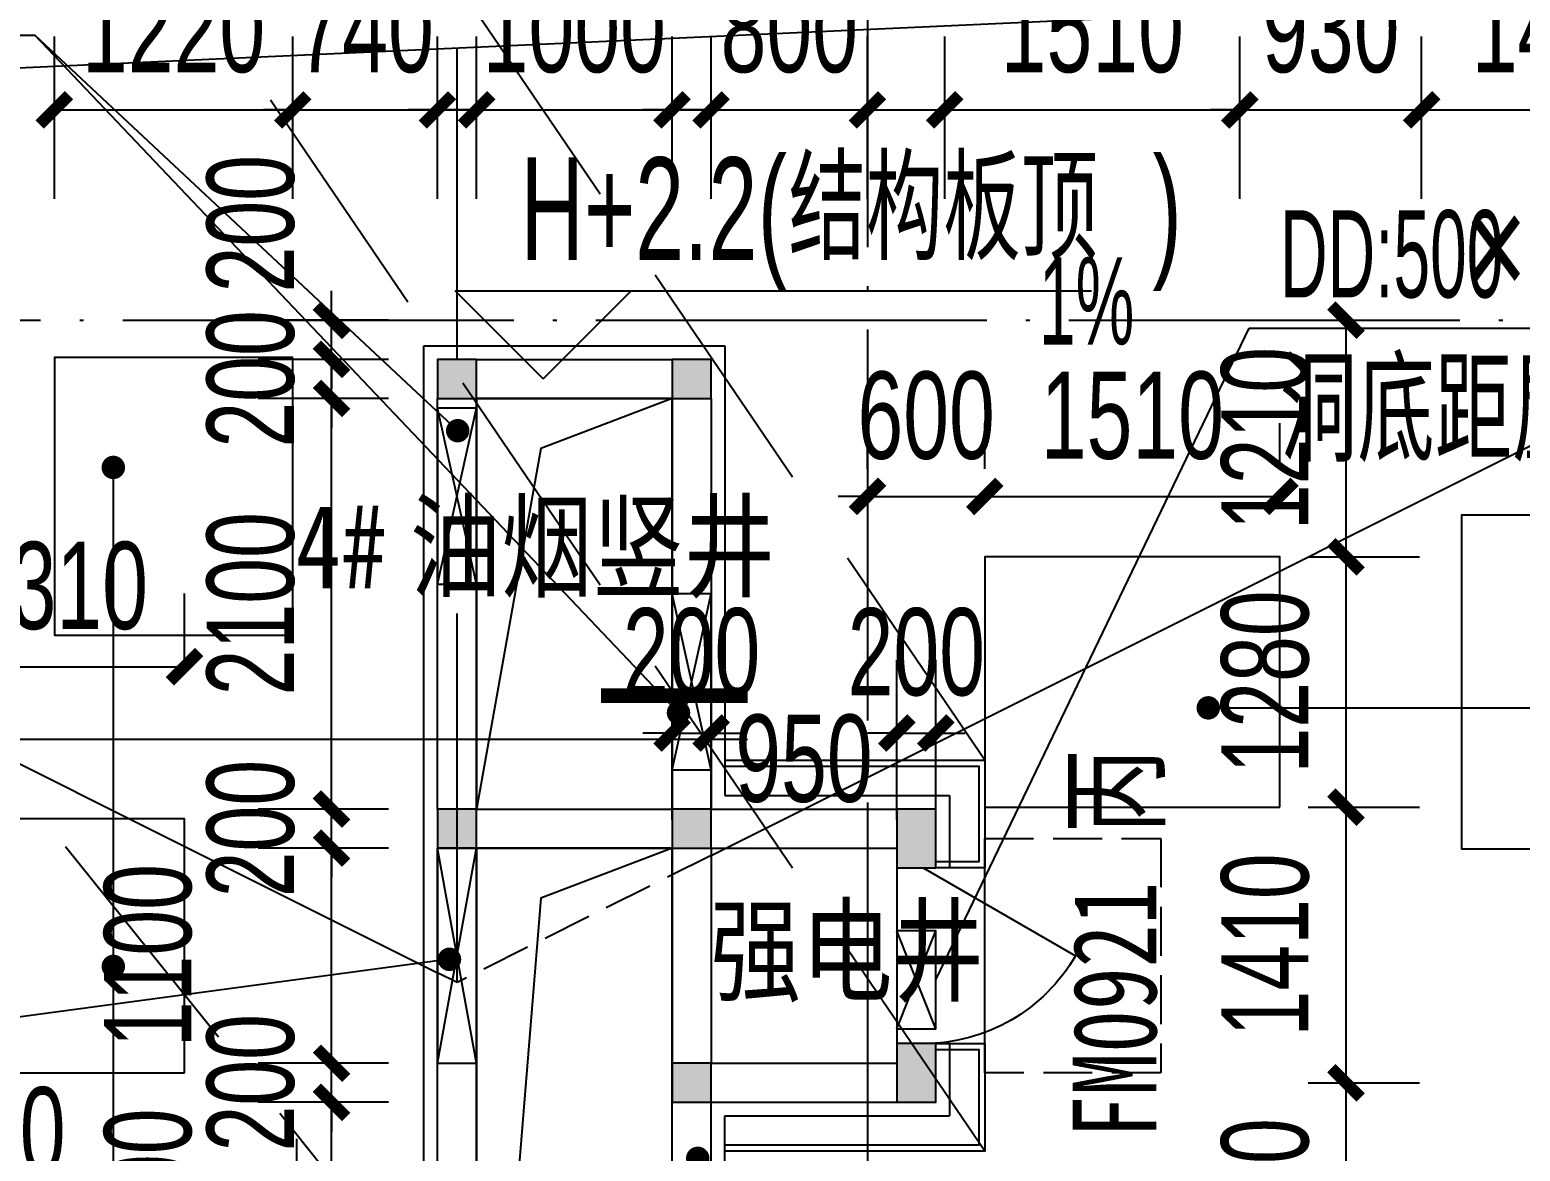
# Model space of a CAD drawing. Extents: x -409435 to 356702, y -107829 to 330904.
# Drawn here: x 82114 to 89739, y 279750 to 285486 of the extents above; entities that cross this region are included whole.
import ezdxf
from ezdxf.xclip import XClip

# ---------------------------------------------------------------- set-up
doc = ezdxf.new("R2010")
doc.units = 0
doc.header["$LTSCALE"] = 1000
doc.header["$MEASUREMENT"] = 0
doc.header["$XCLIPFRAME"] = 0
doc.linetypes.add('104-14# 核心筒$0$DOTE', pattern=[2.42, 2, -0.2, 0.02, -0.2])
doc.linetypes.add('X-104 14#平面$0$DASH', pattern=[0.35, 0.25, -0.1])
for name, color, linetype in [('01-标注_尺寸', 124, 'Continuous'), ('01-标注_符号', 200, 'Continuous'), ('02-TEXT_标注', 130, 'Continuous'), ('104-14# 核心筒$0$A_AXIS-轴线', 36, '104-14# 核心筒$0$DOTE'), ('PUB_HATCH', 8, 'Continuous'), ('X-104 14#平面$0$01-标注_标高', 200, 'Continuous'), ('X-104 14#平面$0$02-TEXT_标注', 130, 'Continuous'), ('X-104 14#平面$0$A-C_玻璃幕墙', 140, 'Continuous'), ('X-104 14#平面$0$A-O_分水线', 127, 'Continuous'), ('X-104 14#平面$0$A-O_屋面', 201, 'Continuous'), ('X-104 14#平面$0$A-O_散水', 134, 'Continuous'), ('X-104 14#平面$0$A-SUR_保温', 222, 'Continuous'), ('X-104 14#平面$0$A-TECH_暖通', 6, 'Continuous'), ('X-104 14#平面$0$A-TECH_电气', 240, 'Continuous'), ('X-104 14#平面$0$A_STR-砌块墙', 121, 'Continuous'), ('X-104 14#平面$0$A_STR-砼柱', 51, 'Continuous'), ('X-104 14#平面$0$DOOR_FIRE', 220, 'Continuous'), ('X-104 14#平面$0$DOOR_FIRE_TEXT', 7, 'Continuous'), ('X-104 14#平面$0$DUCT-新风管立管', 3, 'Continuous'), ('X-104 14#平面$0$SURFACE', 6, 'Continuous')]:
    doc.layers.add(name, color=color, linetype=linetype)
doc.styles.add('_TCH_DIM', font='ros.shx', dxfattribs={"width": 0.8, "height": 2, "bigfont": 'jd.shx'})
doc.styles.add('_TCH_DIM_T3', font='ros.shx', dxfattribs={"width": 0.705882, "bigfont": 'jd.shx'})
doc.styles.add('X-104 14#平面$0$_TCH_DIM', font='ros.shx', dxfattribs={"width": 0.8, "bigfont": 'jd.shx'})
doc.styles.add('X-104 14#平面$0$_TCH_WINDOW', font='STXIHEI_0.TTF', dxfattribs={"width": 0.75, "height": 3.5})
doc.styles.add('X-104 14#平面$0$Standard', font='STXIHEI_0.TTF', dxfattribs={"width": 0.8})
doc.dimstyles.new('_TCH_ARCH&&150', dxfattribs={"dimtxt": 446.25, "dimasz": 150, "dimexe": 375, "dimexo": 450, "dimgap": 189.375, "dimtad": 1, "dimdec": 0, "dimzin": 0, "dimdsep": 46, "dimtxsty": '_TCH_DIM_T3', "dimblk": 'ARCHTICK', "dimcen": 0.09, "dimclrt": 7, "dimazin": 2, "dimtfac": 1, "dimtdec": 0, "dimtix": 1, "dimtmove": 2, "dimatfit": 3, "dimfxl": 0, "dimtolj": 1, "dimtzin": 0, "dimarcsym": 0})

# ---------------------------------------------------------------- blocks, each defined once
blk = doc.blocks.new('104-14# 核心筒')
at = {"layer": '104-14# 核心筒$0$A_AXIS-轴线'}
for p, q in [((86400, 317833.6), (86400, 259754.9)), ((-9370.1, 284000), (120259.9, 284000))]:
    blk.add_line(p, q, dxfattribs=at)
blk = doc.blocks.new('X-104 14#平面$0$0000')
for points in [[(42900, 14771.2), (42900, 16363.1)], [(35400, 15333.9), (42800, 11633.9)], [(44200, 12233.9), (50400, 15333.9)], [(42900, 11583.9), (42900, 13471.2)]]:
    blk.add_lwpolyline(points)
at = {"linetype": 'X-104 14#平面$0$DASH'}
blk.add_lwpolyline([(44200, 12233.9), (42900, 11583.9), (42800, 11633.9)], dxfattribs=at)
blk = doc.blocks.new('*U418')
blk.add_lwpolyline([(200, 0), (200, 500), (0, 500), (0, 0), (200, 0), (0, 500), (0, 0), (200, 500)])
blk = doc.blocks.new('X-104 14#平面$0$dd')
at = {"layer": 'X-104 14#平面$0$A-TECH_电气'}
blk.add_blockref('*U418', (86612.7, -18723.4), dxfattribs=at)
blk = doc.blocks.new('*U422')
blk.add_lwpolyline([(200, 0), (200, 900), (0, 900), (0, 0), (200, 0), (0, 900), (0, 0), (200, 900)])
blk = doc.blocks.new('*U431')
blk.add_lwpolyline([(200, 0), (200, 1100), (0, 1100), (0, 0), (200, 0), (0, 1100), (0, 0), (200, 1100)])
blk = doc.blocks.new('X-104 14#平面$0$$DorLib2D$00000228')
at = {"color": 0}
blk.add_line((0.5, 0), (0, 0.866), dxfattribs=at)
blk.add_arc((0.5, 0), 1, 120, 180, dxfattribs=at)
blk = doc.blocks.new('_FZH')
blk.add_lwpolyline([(-0.5, -0.5), (0.5, -0.5), (0.5, 0.5), (-0.5, 0.5)], close=True)
at = {"layer": 'PUB_HATCH'}
blk.add_solid([(-0.5, -0.5), (0.5, -0.5), (-0.5, 0.5), (0.5, 0.5)], dxfattribs=at)
blk = doc.blocks.new('X-104 14#平面')
at = {"layer": 'X-104 14#平面$0$01-标注_标高'}
for p, q in [((84740.7, 283700.6), (84290.7, 284150.6)), ((84290.7, 284150.6), (87546.7, 284150.6)), ((84740.7, 283700.6), (85190.7, 284150.6))]:
    blk.add_line(p, q, dxfattribs=at)
at = {"layer": 'X-104 14#平面$0$02-TEXT_标注', "linetype": 'X-104 14#平面$0$DASH', "ltscale": 5}
for points in [[(63675.9, 304510.3), (87000, 275450)], [(87000, 281750), (72474, 303121.5)], [(87000, 279750), (72474, 301121.5)]]:
    blk.add_lwpolyline(points, dxfattribs=at)
at = {"layer": 'X-104 14#平面$0$A-C_玻璃幕墙'}
for points in [[(85670, 281750), (87000, 281750), (87000, 281200), (86750, 281200)], [(85670, 281720), (86970, 281720), (86970, 281230), (86750, 281230)], [(86750, 280300), (87000, 280300), (87000, 279750), (85670, 279750)], [(86750, 280270), (86970, 280270), (86970, 279780), (85670, 279780)]]:
    blk.add_lwpolyline(points, dxfattribs=at)
at = {"layer": 'X-104 14#平面$0$A-O_屋面'}
blk.add_lwpolyline([(83126.9, 265204.7), (108809.6, 263387.1), (118471.8, 277685.9), (117014.8, 278010.2), (120196.4, 305727.4), (99774.7, 311409.3), (92650.5, 285772.1), (61541.2, 284355.8), (61978.8, 285400.7), (22444.8, 284404), (17976.2, 268819.9), (54110.7, 269450.7), (53549.7, 266811.2), (84240.1, 268097.3)], close=True, dxfattribs=at)
at = {"layer": 'X-104 14#平面$0$A-O_屋面', "linetype": 'X-104 14#平面$0$DASH'}
blk.add_lwpolyline([(87000, 280150), (87000, 281350), (87900, 281350), (87900, 280150)], close=True, dxfattribs=at)
at = {"layer": 'X-104 14#平面$0$A-O_散水'}
for points in [[(83460, 283810), (82240, 283810), (82240, 282390), (83460, 282390)], [(90890, 283005), (90890, 281295), (89440, 281295), (89440, 283005)], [(88510, 281510), (88510, 282790), (87000, 282790), (87000, 281510)], [(82905.3, 280150), (82905.3, 281450), (81595.3, 281450), (81595.3, 280150)]]:
    blk.add_lwpolyline(points, close=True, dxfattribs=at)
at = {"layer": 'X-104 14#平面$0$A-SUR_保温'}
for p, q in [((84130, 283870), (85670, 283870)), ((84130, 281400), (84130, 283870)), ((85670, 283870), (85670, 281570)), ((85670, 281570), (86820, 281570)), ((86820, 281570), (86820, 281200)), ((84130, 276900), (84130, 281400)), ((86820, 281200), (86750, 281200)), ((86820, 280300), (86750, 280300)), ((86820, 280300), (86820, 279930))]:
    blk.add_line(p, q, dxfattribs=at)
at = {"layer": 'X-104 14#平面$0$A_STR-砌块墙'}
for p, q in [((84400, 283800), (85400, 283800)), ((84200, 281500), (84200, 283600)), ((84400, 283600), (85400, 283600)), ((84400, 281500), (84400, 283600)), ((85400, 283600), (85400, 281500)), ((85600, 283600), (85600, 281500)), ((84400, 281500), (85400, 281500)), ((85600, 281500), (86550, 281500)), ((84200, 277000), (84200, 281300)), ((84400, 277000), (84400, 281300)), ((84400, 281300), (85400, 281300)), ((85400, 281300), (85400, 280200)), ((85600, 281300), (85600, 280200)), ((85600, 281300), (86550, 281300)), ((85600, 280200), (86550, 280200)), ((85400, 278600), (85400, 280000)), ((85600, 280000), (86550, 280000)), ((85600, 278600), (85600, 280000))]:
    blk.add_line(p, q, dxfattribs=at)
at = {"layer": 'X-104 14#平面$0$DOOR_FIRE'}
for p, q in [((86550, 281200), (86550, 280300)), ((87000, 280300), (87000, 281200))]:
    blk.add_line(p, q, dxfattribs=at)
at = {"layer": 'X-104 14#平面$0$DUCT-新风管立管'}
for points, elevation in [([(85400, 283600), (84400, 283600), (84400, 281500), (85400, 281500), (85400, 283600), (84729.5, 283343.6), (84400, 281500)], 3000), ([(85400, 281300), (84400, 281300), (84400, 277000), (85400, 277000), (85400, 281300), (84729.5, 281043.6), (84400, 277000)], 6000)]:
    blk.add_lwpolyline(points, dxfattribs=dict(at, elevation=elevation))
at = {"layer": 'X-104 14#平面$0$SURFACE'}
for p, q in [((85670, 279930), (86820, 279930)), ((85670, 278550), (85670, 279930))]:
    blk.add_line(p, q, dxfattribs=at)
ref = blk.add_blockref('104-14# 核心筒', (0, 0))
XClip(ref).set_block_clipping_path([(-38664.3623821461, -25500), (139216.5485069363, 330900)])
blk.add_blockref('X-104 14#平面$0$dd', (-62.7, 299100))
at = {"layer": 'X-104 14#平面$0$A-O_分水线'}
blk.add_blockref('X-104 14#平面$0$0000', (41400, 269028.8), dxfattribs=at)
at = {"layer": 'X-104 14#平面$0$A-TECH_暖通'}
for name, p in [('*U422', (84200, 282650)), ('*U422', (85400, 281700)), ('*U431', (84200, 280200))]:
    blk.add_blockref(name, p, dxfattribs=at)
at = {"layer": 'X-104 14#平面$0$A_STR-砼柱', "xscale": 200}
for p, yscale, zscale in [((84300, 283700, 3000), 200, 200), ((85500, 283700, 3000), 200, 200), ((84300, 281400, 3000), 200, 200), ((85500, 281400, 3000), 200, 200), ((86650, 281350, 3000), 300, 300), ((86650, 280150, 3000), 300, 300), ((85500, 280100, 3000), 200, 200)]:
    blk.add_blockref('_FZH', p, dxfattribs=dict(at, yscale=yscale, zscale=zscale))
at = {"layer": 'X-104 14#平面$0$DOOR_FIRE', "xscale": -900, "yscale": 900, "zscale": 270, "rotation": 270}
blk.add_blockref('X-104 14#平面$0$$DorLib2D$00000228', (86685, 280750), dxfattribs=at)
at = {"layer": 'X-104 14#平面$0$02-TEXT_标注'}
for s, height, style, width, p in [('结构板顶', 520.93, 'X-104 14#平面$0$_TCH_DIM', 0.8, (85996.1, 284308.1)), ('H+2.2', 525, 'X-104 14#平面$0$_TCH_DIM', 0.64, (84625.1, 284308.1)), ('(', 525, 'X-104 14#平面$0$_TCH_DIM', 0.64, (85839.3, 284308.1)), (')', 525, 'X-104 14#平面$0$_TCH_DIM', 0.64, (87858.4, 284308.1)), ('油烟竖井', 428.14, 'X-104 14#平面$0$Standard', 0.8, (84058.5, 282629.1, 3000)), ('4#', 428.14, 'X-104 14#平面$0$Standard', 0.8, (83474.3, 282629.1, 3000)), ('强电井', 428.14, 'X-104 14#平面$0$Standard', 0.8, (85594.2, 280562))]:
    blk.add_text(s, height=height, dxfattribs=dict(at, style=style, width=width)).set_placement(p)
at = {"layer": 'X-104 14#平面$0$DOOR_FIRE_TEXT', "style": 'X-104 14#平面$0$_TCH_WINDOW', "width": 0.75}
for s, height, p in [('丙', 428.1, (87877.5, 281372.7)), ('FM0921', 428.14, (87877.5, 279816.6))]:
    blk.add_text(s, height=height, rotation=90, dxfattribs=at).set_placement(p)
blk = doc.blocks.new('ddcc')
at = {"layer": '01-标注_符号'}
for p, q in [((86750, 280626.6), (88353.2, 283959.2)), ((88353.2, 283959.2), (92320.9, 283959.2))]:
    blk.add_line(p, q, dxfattribs=at)
at = {"layer": '02-TEXT_标注', "style": '_TCH_DIM'}
for s, height, width, p in [('DD:500', 446.25, 0.564706, (88510.7, 284116.7)), ('×', 520.9, 0.8, (89451.5, 284116.7)), ('洞底距屋面', 520.93, 0.8, (88510.7, 283276.7))]:
    blk.add_text(s, height=height, dxfattribs=dict(at, width=width)).set_placement(p)
blk = doc.blocks.new('_ArchTick')
at = {"color": 0, "linetype": 'ByBlock', "const_width": 0.4}
blk.add_lwpolyline([(-0.5, -0.5), (0.5, 0.5)], dxfattribs=at)
blk = doc.blocks.new('*D954')
at = {"layer": '01-标注_尺寸', "color": 0, "lineweight": -2, "transparency": 16777216}
for p, q in [((83950, 280000), (83283, 280000)), ((83658, 279000), (83658, 280000)), ((83950, 279000), (83283, 279000))]:
    blk.add_line(p, q, dxfattribs=at)
at = {"layer": 'Defpoints', "color": 0, "transparency": 16777216}
for p in [(83658, 280000), (84400, 280000), (84400, 279000)]:
    blk.add_point(p, dxfattribs=at)
at = {"layer": '01-标注_尺寸', "color": 0, "lineweight": -2, "transparency": 16777216, "xscale": 150, "yscale": 150, "zscale": 150}
for p, rotation in [((83658, 280000), 90), ((83658, 279000), 270)]:
    blk.add_blockref('_ArchTick', p, dxfattribs=dict(at, rotation=rotation))
at = {"layer": '01-标注_尺寸', "color": 7, "transparency": 16777216, "insert": (82720.5, 279500), "char_height": 446.25, "attachment_point": 5, "rotation": 90, "style": '_TCH_DIM_T3'}
blk.add_mtext('\\A1;1000', dxfattribs=at)
blk = doc.blocks.new('*D955')
at = {"layer": '01-标注_尺寸', "color": 0, "lineweight": -2, "transparency": 16777216}
for p, q in [((83658, 280200), (83658, 280350)), ((83950, 280200), (83283, 280200)), ((83658, 280000), (83658, 280200)), ((83950, 280000), (83283, 280000)), ((83658, 280000), (83658, 279850))]:
    blk.add_line(p, q, dxfattribs=at)
at = {"layer": 'Defpoints', "color": 0, "transparency": 16777216}
for p in [(83658, 280200), (84400, 280200), (84400, 280000)]:
    blk.add_point(p, dxfattribs=at)
at = {"layer": '01-标注_尺寸', "color": 0, "lineweight": -2, "transparency": 16777216, "xscale": 150, "yscale": 150, "zscale": 150}
for p, rotation in [((83658, 280200), 270), ((83658, 280000), 90)]:
    blk.add_blockref('_ArchTick', p, dxfattribs=dict(at, rotation=rotation))
at = {"layer": '01-标注_尺寸', "color": 7, "transparency": 16777216, "insert": (83245.5, 280100), "char_height": 446.25, "attachment_point": 5, "rotation": 90, "style": '_TCH_DIM_T3'}
blk.add_mtext('\\A1;200', dxfattribs=at)
blk = doc.blocks.new('*D956')
at = {"layer": '01-标注_尺寸', "color": 0, "lineweight": -2, "transparency": 16777216}
for p, q in [((83950, 281300), (83283, 281300)), ((83658, 280200), (83658, 281300)), ((83950, 280200), (83283, 280200))]:
    blk.add_line(p, q, dxfattribs=at)
at = {"layer": 'Defpoints', "color": 0, "transparency": 16777216}
for p in [(83658, 281300), (84400, 281300), (84400, 280200)]:
    blk.add_point(p, dxfattribs=at)
at = {"layer": '01-标注_尺寸', "color": 0, "lineweight": -2, "transparency": 16777216, "xscale": 150, "yscale": 150, "zscale": 150}
for p, rotation in [((83658, 281300), 90), ((83658, 280200), 270)]:
    blk.add_blockref('_ArchTick', p, dxfattribs=dict(at, rotation=rotation))
at = {"layer": '01-标注_尺寸', "color": 7, "transparency": 16777216, "insert": (82720.5, 280750), "char_height": 446.25, "attachment_point": 5, "rotation": 90, "style": '_TCH_DIM_T3'}
blk.add_mtext('\\A1;1100', dxfattribs=at)
blk = doc.blocks.new('*D957')
at = {"layer": '01-标注_尺寸', "color": 0, "lineweight": -2, "transparency": 16777216}
for p, q in [((83658, 281500), (83658, 281650)), ((83950, 281500), (83283, 281500)), ((83658, 281300), (83658, 281500)), ((83950, 281300), (83283, 281300)), ((83658, 281300), (83658, 281150))]:
    blk.add_line(p, q, dxfattribs=at)
at = {"layer": 'Defpoints', "color": 0, "transparency": 16777216}
for p in [(83658, 281500), (84400, 281500), (84400, 281300)]:
    blk.add_point(p, dxfattribs=at)
at = {"layer": '01-标注_尺寸', "color": 0, "lineweight": -2, "transparency": 16777216, "xscale": 150, "yscale": 150, "zscale": 150}
for p, rotation in [((83658, 281500), 270), ((83658, 281300), 90)]:
    blk.add_blockref('_ArchTick', p, dxfattribs=dict(at, rotation=rotation))
at = {"layer": '01-标注_尺寸', "color": 7, "transparency": 16777216, "insert": (83245.5, 281400), "char_height": 446.25, "attachment_point": 5, "rotation": 90, "style": '_TCH_DIM_T3'}
blk.add_mtext('\\A1;200', dxfattribs=at)
blk = doc.blocks.new('*D958')
at = {"layer": '01-标注_尺寸', "color": 0, "lineweight": -2, "transparency": 16777216}
for p, q in [((83950, 283600), (83283, 283600)), ((83658, 281500), (83658, 283600)), ((83950, 281500), (83283, 281500))]:
    blk.add_line(p, q, dxfattribs=at)
at = {"layer": 'Defpoints', "color": 0, "transparency": 16777216}
for p in [(83658, 283600), (84400, 283600), (84400, 281500)]:
    blk.add_point(p, dxfattribs=at)
at = {"layer": '01-标注_尺寸', "color": 0, "lineweight": -2, "transparency": 16777216, "xscale": 150, "yscale": 150, "zscale": 150}
for p, rotation in [((83658, 283600), 90), ((83658, 281500), 270)]:
    blk.add_blockref('_ArchTick', p, dxfattribs=dict(at, rotation=rotation))
at = {"layer": '01-标注_尺寸', "color": 7, "transparency": 16777216, "insert": (83245.5, 282550), "char_height": 446.25, "attachment_point": 5, "rotation": 90, "style": '_TCH_DIM_T3'}
blk.add_mtext('\\A1;2100', dxfattribs=at)
blk = doc.blocks.new('*D959')
at = {"layer": '01-标注_尺寸', "color": 0, "lineweight": -2, "transparency": 16777216}
for p, q in [((83658, 283800), (83658, 283950)), ((83950, 283800), (83283, 283800)), ((83658, 283600), (83658, 283800)), ((83950, 283600), (83283, 283600)), ((83658, 283600), (83658, 283450))]:
    blk.add_line(p, q, dxfattribs=at)
at = {"layer": 'Defpoints', "color": 0, "transparency": 16777216}
for p in [(83658, 283800), (84400, 283800), (84400, 283600)]:
    blk.add_point(p, dxfattribs=at)
at = {"layer": '01-标注_尺寸', "color": 0, "lineweight": -2, "transparency": 16777216, "xscale": 150, "yscale": 150, "zscale": 150}
for p, rotation in [((83658, 283800), 270), ((83658, 283600), 90)]:
    blk.add_blockref('_ArchTick', p, dxfattribs=dict(at, rotation=rotation))
at = {"layer": '01-标注_尺寸', "color": 7, "transparency": 16777216, "insert": (83245.5, 283700), "char_height": 446.25, "attachment_point": 5, "rotation": 90, "style": '_TCH_DIM_T3'}
blk.add_mtext('\\A1;200', dxfattribs=at)
blk = doc.blocks.new('*D960')
at = {"layer": '01-标注_尺寸', "color": 0, "lineweight": -2, "transparency": 16777216}
for p, q in [((83658, 284000), (83658, 284150)), ((83950, 284000), (83283, 284000)), ((83658, 283800), (83658, 284000)), ((83950, 283800), (83283, 283800)), ((83658, 283800), (83658, 283650))]:
    blk.add_line(p, q, dxfattribs=at)
at = {"layer": 'Defpoints', "color": 0, "transparency": 16777216}
for p in [(83658, 284000), (84400, 284000), (84400, 283800)]:
    blk.add_point(p, dxfattribs=at)
at = {"layer": '01-标注_尺寸', "color": 0, "lineweight": -2, "transparency": 16777216, "xscale": 150, "yscale": 150, "zscale": 150}
for p, rotation in [((83658, 284000), 270), ((83658, 283800), 90)]:
    blk.add_blockref('_ArchTick', p, dxfattribs=dict(at, rotation=rotation))
at = {"layer": '01-标注_尺寸', "color": 7, "transparency": 16777216, "insert": (83245.5, 284493.9), "char_height": 446.25, "attachment_point": 5, "rotation": 90, "style": '_TCH_DIM_T3'}
blk.add_mtext('\\A1;200', dxfattribs=at)
blk = doc.blocks.new('*D961')
at = {"layer": '01-标注_尺寸', "color": 0, "lineweight": -2, "transparency": 16777216}
for p, q in [((89235, 284620.8), (89235, 285451.1)), ((90685, 284620.8), (90685, 285451.1)), ((89235, 285076.1), (90685, 285076.1))]:
    blk.add_line(p, q, dxfattribs=at)
at = {"layer": 'Defpoints', "color": 0, "transparency": 16777216}
for p in [(90685, 285076.1), (89235, 284170.8), (90685, 284170.8)]:
    blk.add_point(p, dxfattribs=at)
at = {"layer": '01-标注_尺寸', "color": 0, "lineweight": -2, "transparency": 16777216, "xscale": 150, "yscale": 150, "zscale": 150, "rotation": 180}
blk.add_blockref('_ArchTick', (89235, 285076.1), dxfattribs=at)
at = {"layer": '01-标注_尺寸', "color": 0, "lineweight": -2, "transparency": 16777216, "xscale": 150, "yscale": 150, "zscale": 150}
blk.add_blockref('_ArchTick', (90685, 285076.1), dxfattribs=at)
at = {"layer": '01-标注_尺寸', "color": 7, "transparency": 16777216, "insert": (89960, 285488.6), "char_height": 446.25, "attachment_point": 5, "style": '_TCH_DIM_T3'}
blk.add_mtext('\\A1;1450', dxfattribs=at)
blk = doc.blocks.new('*D962')
at = {"layer": '01-标注_尺寸', "color": 0, "lineweight": -2, "transparency": 16777216}
for p, q in [((88305, 284620.8), (88305, 285451.1)), ((89235, 284620.8), (89235, 285451.1)), ((88305, 285076.1), (88155, 285076.1)), ((88305, 285076.1), (89235, 285076.1)), ((89235, 285076.1), (89385, 285076.1))]:
    blk.add_line(p, q, dxfattribs=at)
at = {"layer": 'Defpoints', "color": 0, "transparency": 16777216}
for p in [(89235, 285076.1), (88305, 284170.8), (89235, 284170.8)]:
    blk.add_point(p, dxfattribs=at)
at = {"layer": '01-标注_尺寸', "color": 0, "lineweight": -2, "transparency": 16777216, "xscale": 150, "yscale": 150, "zscale": 150}
blk.add_blockref('_ArchTick', (88305, 285076.1), dxfattribs=at)
at = {"layer": '01-标注_尺寸', "color": 0, "lineweight": -2, "transparency": 16777216, "xscale": 150, "yscale": 150, "zscale": 150, "rotation": 180}
blk.add_blockref('_ArchTick', (89235, 285076.1), dxfattribs=at)
at = {"layer": '01-标注_尺寸', "color": 7, "transparency": 16777216, "insert": (88770, 285488.6), "char_height": 446.25, "attachment_point": 5, "style": '_TCH_DIM_T3'}
blk.add_mtext('\\A1;930', dxfattribs=at)
blk = doc.blocks.new('*D963')
at = {"layer": '01-标注_尺寸', "color": 0, "lineweight": -2, "transparency": 16777216}
for p, q in [((86795, 284620.8), (86795, 285451.1)), ((88305, 284620.8), (88305, 285451.1)), ((86795, 285076.1), (88305, 285076.1))]:
    blk.add_line(p, q, dxfattribs=at)
at = {"layer": 'Defpoints', "color": 0, "transparency": 16777216}
for p in [(88305, 285076.1), (86795, 284170.8), (88305, 284170.8)]:
    blk.add_point(p, dxfattribs=at)
at = {"layer": '01-标注_尺寸', "color": 0, "lineweight": -2, "transparency": 16777216, "xscale": 150, "yscale": 150, "zscale": 150, "rotation": 180}
blk.add_blockref('_ArchTick', (86795, 285076.1), dxfattribs=at)
at = {"layer": '01-标注_尺寸', "color": 0, "lineweight": -2, "transparency": 16777216, "xscale": 150, "yscale": 150, "zscale": 150}
blk.add_blockref('_ArchTick', (88305, 285076.1), dxfattribs=at)
at = {"layer": '01-标注_尺寸', "color": 7, "transparency": 16777216, "insert": (87550, 285488.6), "char_height": 446.25, "attachment_point": 5, "style": '_TCH_DIM_T3'}
blk.add_mtext('\\A1;1510', dxfattribs=at)
blk = doc.blocks.new('*D964')
at = {"layer": '01-标注_尺寸', "color": 0, "lineweight": -2, "transparency": 16777216}
for p, q in [((86400, 284620.8), (86400, 285451.1)), ((86795, 284620.8), (86795, 285451.1)), ((86400, 285076.1), (86795, 285076.1))]:
    blk.add_line(p, q, dxfattribs=at)
at = {"layer": 'Defpoints', "color": 0, "transparency": 16777216}
for p in [(86795, 285076.1), (86400, 284170.8), (86795, 284170.8)]:
    blk.add_point(p, dxfattribs=at)
at = {"layer": '01-标注_尺寸', "color": 0, "lineweight": -2, "transparency": 16777216, "xscale": 150, "yscale": 150, "zscale": 150, "rotation": 180}
blk.add_blockref('_ArchTick', (86400, 285076.1), dxfattribs=at)
at = {"layer": '01-标注_尺寸', "color": 0, "lineweight": -2, "transparency": 16777216, "xscale": 150, "yscale": 150, "zscale": 150}
blk.add_blockref('_ArchTick', (86795, 285076.1), dxfattribs=at)
at = {"layer": '01-标注_尺寸', "color": 7, "transparency": 16777216, "insert": (86597.5, 286013.6), "char_height": 446.25, "attachment_point": 5, "style": '_TCH_DIM_T3'}
blk.add_mtext('\\A1;395', dxfattribs=at)
blk = doc.blocks.new('*D965')
at = {"layer": '01-标注_尺寸', "color": 0, "lineweight": -2, "transparency": 16777216}
for p, q in [((85600, 284620.8), (85600, 285451.1)), ((86400, 284620.8), (86400, 285451.1)), ((85600, 285076.1), (85450, 285076.1)), ((85600, 285076.1), (86400, 285076.1)), ((86400, 285076.1), (86550, 285076.1))]:
    blk.add_line(p, q, dxfattribs=at)
at = {"layer": 'Defpoints', "color": 0, "transparency": 16777216}
for p in [(86400, 285076.1), (85600, 284170.8), (86400, 284170.8)]:
    blk.add_point(p, dxfattribs=at)
at = {"layer": '01-标注_尺寸', "color": 0, "lineweight": -2, "transparency": 16777216, "xscale": 150, "yscale": 150, "zscale": 150}
blk.add_blockref('_ArchTick', (85600, 285076.1), dxfattribs=at)
at = {"layer": '01-标注_尺寸', "color": 0, "lineweight": -2, "transparency": 16777216, "xscale": 150, "yscale": 150, "zscale": 150, "rotation": 180}
blk.add_blockref('_ArchTick', (86400, 285076.1), dxfattribs=at)
at = {"layer": '01-标注_尺寸', "color": 7, "transparency": 16777216, "insert": (86000, 285488.6), "char_height": 446.25, "attachment_point": 5, "style": '_TCH_DIM_T3'}
blk.add_mtext('\\A1;800', dxfattribs=at)
blk = doc.blocks.new('*D966')
at = {"layer": '01-标注_尺寸', "color": 0, "lineweight": -2, "transparency": 16777216}
for p, q in [((85400, 284620.8), (85400, 285451.1)), ((85600, 284620.8), (85600, 285451.1)), ((85400, 285076.1), (85250, 285076.1)), ((85400, 285076.1), (85600, 285076.1)), ((85600, 285076.1), (85750, 285076.1))]:
    blk.add_line(p, q, dxfattribs=at)
at = {"layer": 'Defpoints', "color": 0, "transparency": 16777216}
for p in [(85600, 285076.1), (85400, 284170.8), (85600, 284170.8)]:
    blk.add_point(p, dxfattribs=at)
at = {"layer": '01-标注_尺寸', "color": 0, "lineweight": -2, "transparency": 16777216, "xscale": 150, "yscale": 150, "zscale": 150}
blk.add_blockref('_ArchTick', (85400, 285076.1), dxfattribs=at)
at = {"layer": '01-标注_尺寸', "color": 0, "lineweight": -2, "transparency": 16777216, "xscale": 150, "yscale": 150, "zscale": 150, "rotation": 180}
blk.add_blockref('_ArchTick', (85600, 285076.1), dxfattribs=at)
at = {"layer": '01-标注_尺寸', "color": 7, "transparency": 16777216, "insert": (85500, 286013.6), "char_height": 446.25, "attachment_point": 5, "style": '_TCH_DIM_T3'}
blk.add_mtext('\\A1;200', dxfattribs=at)
blk = doc.blocks.new('*D967')
at = {"layer": '01-标注_尺寸', "color": 0, "lineweight": -2, "transparency": 16777216}
for p, q in [((84400, 284620.8), (84400, 285451.1)), ((85400, 284620.8), (85400, 285451.1)), ((84400, 285076.1), (84250, 285076.1)), ((84400, 285076.1), (85400, 285076.1)), ((85400, 285076.1), (85550, 285076.1))]:
    blk.add_line(p, q, dxfattribs=at)
at = {"layer": 'Defpoints', "color": 0, "transparency": 16777216}
for p in [(85400, 285076.1), (84400, 284170.8), (85400, 284170.8)]:
    blk.add_point(p, dxfattribs=at)
at = {"layer": '01-标注_尺寸', "color": 0, "lineweight": -2, "transparency": 16777216, "xscale": 150, "yscale": 150, "zscale": 150}
blk.add_blockref('_ArchTick', (84400, 285076.1), dxfattribs=at)
at = {"layer": '01-标注_尺寸', "color": 0, "lineweight": -2, "transparency": 16777216, "xscale": 150, "yscale": 150, "zscale": 150, "rotation": 180}
blk.add_blockref('_ArchTick', (85400, 285076.1), dxfattribs=at)
at = {"layer": '01-标注_尺寸', "color": 7, "transparency": 16777216, "insert": (84900, 285488.6), "char_height": 446.25, "attachment_point": 5, "style": '_TCH_DIM_T3'}
blk.add_mtext('\\A1;1000', dxfattribs=at)
blk = doc.blocks.new('*D968')
at = {"layer": '01-标注_尺寸', "color": 0, "lineweight": -2, "transparency": 16777216}
for p, q in [((84200, 284620.8), (84200, 285451.1)), ((84400, 284620.8), (84400, 285451.1)), ((84200, 285076.1), (84050, 285076.1)), ((84200, 285076.1), (84400, 285076.1)), ((84400, 285076.1), (84550, 285076.1))]:
    blk.add_line(p, q, dxfattribs=at)
at = {"layer": 'Defpoints', "color": 0, "transparency": 16777216}
for p in [(84400, 285076.1), (84200, 284170.8), (84400, 284170.8)]:
    blk.add_point(p, dxfattribs=at)
at = {"layer": '01-标注_尺寸', "color": 0, "lineweight": -2, "transparency": 16777216, "xscale": 150, "yscale": 150, "zscale": 150}
blk.add_blockref('_ArchTick', (84200, 285076.1), dxfattribs=at)
at = {"layer": '01-标注_尺寸', "color": 0, "lineweight": -2, "transparency": 16777216, "xscale": 150, "yscale": 150, "zscale": 150, "rotation": 180}
blk.add_blockref('_ArchTick', (84400, 285076.1), dxfattribs=at)
at = {"layer": '01-标注_尺寸', "color": 7, "transparency": 16777216, "insert": (84300, 286013.6), "char_height": 446.25, "attachment_point": 5, "style": '_TCH_DIM_T3'}
blk.add_mtext('\\A1;200', dxfattribs=at)
blk = doc.blocks.new('*D969')
at = {"layer": '01-标注_尺寸', "color": 0, "lineweight": -2, "transparency": 16777216}
for p, q in [((83460, 284620.8), (83460, 285451.1)), ((84200, 284620.8), (84200, 285451.1)), ((83460, 285076.1), (83310, 285076.1)), ((83460, 285076.1), (84200, 285076.1)), ((84200, 285076.1), (84350, 285076.1))]:
    blk.add_line(p, q, dxfattribs=at)
at = {"layer": 'Defpoints', "color": 0, "transparency": 16777216}
for p in [(84200, 285076.1), (83460, 284170.8), (84200, 284170.8)]:
    blk.add_point(p, dxfattribs=at)
at = {"layer": '01-标注_尺寸', "color": 0, "lineweight": -2, "transparency": 16777216, "xscale": 150, "yscale": 150, "zscale": 150}
blk.add_blockref('_ArchTick', (83460, 285076.1), dxfattribs=at)
at = {"layer": '01-标注_尺寸', "color": 0, "lineweight": -2, "transparency": 16777216, "xscale": 150, "yscale": 150, "zscale": 150, "rotation": 180}
blk.add_blockref('_ArchTick', (84200, 285076.1), dxfattribs=at)
at = {"layer": '01-标注_尺寸', "color": 7, "transparency": 16777216, "insert": (83830, 285488.6), "char_height": 446.25, "attachment_point": 5, "style": '_TCH_DIM_T3'}
blk.add_mtext('\\A1;740', dxfattribs=at)
blk = doc.blocks.new('*D970')
at = {"layer": '01-标注_尺寸', "color": 0, "lineweight": -2, "transparency": 16777216}
for p, q in [((82240, 284620.8), (82240, 285451.1)), ((83460, 284620.8), (83460, 285451.1)), ((82240, 285076.1), (83460, 285076.1))]:
    blk.add_line(p, q, dxfattribs=at)
at = {"layer": 'Defpoints', "color": 0, "transparency": 16777216}
for p in [(83460, 285076.1), (82240, 284170.8), (83460, 284170.8)]:
    blk.add_point(p, dxfattribs=at)
at = {"layer": '01-标注_尺寸', "color": 0, "lineweight": -2, "transparency": 16777216, "xscale": 150, "yscale": 150, "zscale": 150, "rotation": 180}
blk.add_blockref('_ArchTick', (82240, 285076.1), dxfattribs=at)
at = {"layer": '01-标注_尺寸', "color": 0, "lineweight": -2, "transparency": 16777216, "xscale": 150, "yscale": 150, "zscale": 150}
blk.add_blockref('_ArchTick', (83460, 285076.1), dxfattribs=at)
at = {"layer": '01-标注_尺寸', "color": 7, "transparency": 16777216, "insert": (82850, 285488.6), "char_height": 446.25, "attachment_point": 5, "style": '_TCH_DIM_T3'}
blk.add_mtext('\\A1;1220', dxfattribs=at)
blk = doc.blocks.new('*D2032')
at = {"layer": '01-标注_尺寸', "color": 0, "lineweight": -2, "transparency": 16777216}
for p, q in [((81595.3, 282250), (81595.3, 282603)), ((82905.3, 282250), (82905.3, 282603)), ((81595.3, 282228), (82905.3, 282228))]:
    blk.add_line(p, q, dxfattribs=at)
at = {"layer": 'Defpoints', "color": 0, "transparency": 16777216}
for p in [(82905.3, 282228), (81595.3, 281800), (82905.3, 281800)]:
    blk.add_point(p, dxfattribs=at)
at = {"layer": '01-标注_尺寸', "color": 0, "lineweight": -2, "transparency": 16777216, "xscale": 150, "yscale": 150, "zscale": 150, "rotation": 180}
blk.add_blockref('_ArchTick', (81595.3, 282228), dxfattribs=at)
at = {"layer": '01-标注_尺寸', "color": 0, "lineweight": -2, "transparency": 16777216, "xscale": 150, "yscale": 150, "zscale": 150}
blk.add_blockref('_ArchTick', (82905.3, 282228), dxfattribs=at)
at = {"layer": '01-标注_尺寸', "color": 7, "transparency": 16777216, "insert": (82250.3, 282640.5), "char_height": 446.25, "attachment_point": 5, "style": '_TCH_DIM_T3'}
blk.add_mtext('\\A1;1310', dxfattribs=at)
blk = doc.blocks.new('*D2037')
at = {"layer": '01-标注_尺寸', "color": 0, "lineweight": -2, "transparency": 16777216}
for p, q in [((81800, 279060.5), (81800, 279813.9)), ((83480, 279060.5), (83480, 279813.9)), ((81800, 279438.9), (83480, 279438.9))]:
    blk.add_line(p, q, dxfattribs=at)
at = {"layer": 'Defpoints', "color": 0, "transparency": 16777216}
for p in [(83480, 279438.9), (81800, 278610.5), (83480, 278610.5)]:
    blk.add_point(p, dxfattribs=at)
at = {"layer": '01-标注_尺寸', "color": 0, "lineweight": -2, "transparency": 16777216, "xscale": 150, "yscale": 150, "zscale": 150, "rotation": 180}
blk.add_blockref('_ArchTick', (81800, 279438.9), dxfattribs=at)
at = {"layer": '01-标注_尺寸', "color": 0, "lineweight": -2, "transparency": 16777216, "xscale": 150, "yscale": 150, "zscale": 150}
blk.add_blockref('_ArchTick', (83480, 279438.9), dxfattribs=at)
at = {"layer": '01-标注_尺寸', "color": 7, "transparency": 16777216, "insert": (81829, 279851.4), "char_height": 446.25, "attachment_point": 5, "style": '_TCH_DIM_T3'}
blk.add_mtext('\\A1;1680', dxfattribs=at)
blk = doc.blocks.new('*D2087')
at = {"layer": '01-标注_尺寸', "color": 0, "lineweight": -2, "transparency": 16777216}
for p, q in [((88654.7, 280100), (89223.3, 280100)), ((88848.3, 278800), (88848.3, 280100)), ((88654.7, 278800), (89223.3, 278800))]:
    blk.add_line(p, q, dxfattribs=at)
at = {"layer": 'Defpoints', "color": 0, "transparency": 16777216}
for p in [(88204.7, 280100), (88848.3, 280100), (88204.7, 278800)]:
    blk.add_point(p, dxfattribs=at)
at = {"layer": '01-标注_尺寸', "color": 0, "lineweight": -2, "transparency": 16777216, "xscale": 150, "yscale": 150, "zscale": 150}
for p, rotation in [((88848.3, 280100), 90), ((88848.3, 278800), 270)]:
    blk.add_blockref('_ArchTick', p, dxfattribs=dict(at, rotation=rotation))
at = {"layer": '01-标注_尺寸', "color": 7, "transparency": 16777216, "insert": (88435.8, 279450), "char_height": 446.25, "attachment_point": 5, "rotation": 90, "style": '_TCH_DIM_T3'}
blk.add_mtext('\\A1;1300', dxfattribs=at)
blk = doc.blocks.new('*D2088')
at = {"layer": '01-标注_尺寸', "color": 0, "lineweight": -2, "transparency": 16777216}
for p, q in [((88654.7, 281510), (89223.3, 281510)), ((88848.3, 280100), (88848.3, 281510)), ((88654.7, 280100), (89223.3, 280100))]:
    blk.add_line(p, q, dxfattribs=at)
at = {"layer": 'Defpoints', "color": 0, "transparency": 16777216}
for p in [(88204.7, 281510), (88848.3, 281510), (88204.7, 280100)]:
    blk.add_point(p, dxfattribs=at)
at = {"layer": '01-标注_尺寸', "color": 0, "lineweight": -2, "transparency": 16777216, "xscale": 150, "yscale": 150, "zscale": 150}
for p, rotation in [((88848.3, 281510), 90), ((88848.3, 280100), 270)]:
    blk.add_blockref('_ArchTick', p, dxfattribs=dict(at, rotation=rotation))
at = {"layer": '01-标注_尺寸', "color": 7, "transparency": 16777216, "insert": (88435.8, 280805), "char_height": 446.25, "attachment_point": 5, "rotation": 90, "style": '_TCH_DIM_T3'}
blk.add_mtext('\\A1;1410', dxfattribs=at)
blk = doc.blocks.new('*D2089')
at = {"layer": '01-标注_尺寸', "color": 0, "lineweight": -2, "transparency": 16777216}
for p, q in [((88654.7, 282790), (89223.3, 282790)), ((88848.3, 281510), (88848.3, 282790)), ((88654.7, 281510), (89223.3, 281510))]:
    blk.add_line(p, q, dxfattribs=at)
at = {"layer": 'Defpoints', "color": 0, "transparency": 16777216}
for p in [(88204.7, 282790), (88848.3, 282790), (88204.7, 281510)]:
    blk.add_point(p, dxfattribs=at)
at = {"layer": '01-标注_尺寸', "color": 0, "lineweight": -2, "transparency": 16777216, "xscale": 150, "yscale": 150, "zscale": 150}
for p, rotation in [((88848.3, 282790), 90), ((88848.3, 281510), 270)]:
    blk.add_blockref('_ArchTick', p, dxfattribs=dict(at, rotation=rotation))
at = {"layer": '01-标注_尺寸', "color": 7, "transparency": 16777216, "insert": (88435.8, 282150), "char_height": 446.25, "attachment_point": 5, "rotation": 90, "style": '_TCH_DIM_T3'}
blk.add_mtext('\\A1;1280', dxfattribs=at)
blk = doc.blocks.new('*D2090')
at = {"layer": '01-标注_尺寸', "color": 0, "lineweight": -2, "transparency": 16777216}
for p, q in [((88654.7, 284000), (89223.3, 284000)), ((88848.3, 282790), (88848.3, 284000)), ((88654.7, 282790), (89223.3, 282790))]:
    blk.add_line(p, q, dxfattribs=at)
at = {"layer": 'Defpoints', "color": 0, "transparency": 16777216}
for p in [(88204.7, 284000), (88848.3, 284000), (88204.7, 282790)]:
    blk.add_point(p, dxfattribs=at)
at = {"layer": '01-标注_尺寸', "color": 0, "lineweight": -2, "transparency": 16777216, "xscale": 150, "yscale": 150, "zscale": 150}
for p, rotation in [((88848.3, 284000), 90), ((88848.3, 282790), 270)]:
    blk.add_blockref('_ArchTick', p, dxfattribs=dict(at, rotation=rotation))
at = {"layer": '01-标注_尺寸', "color": 7, "transparency": 16777216, "insert": (88435.8, 283395), "char_height": 446.25, "attachment_point": 5, "rotation": 90, "style": '_TCH_DIM_T3'}
blk.add_mtext('\\A1;1210', dxfattribs=at)
blk = doc.blocks.new('*D2366')
at = {"layer": '01-标注_尺寸', "color": 0, "lineweight": -2, "transparency": 16777216}
for p, q in [((85400, 281445.9), (85400, 282263.8)), ((85600, 281445.9), (85600, 282263.8)), ((85400, 281888.8), (85250, 281888.8)), ((85400, 281888.8), (85600, 281888.8)), ((85600, 281888.8), (85750, 281888.8))]:
    blk.add_line(p, q, dxfattribs=at)
at = {"layer": 'Defpoints', "color": 0, "transparency": 16777216}
for p in [(85600, 281888.8), (85400, 280995.9), (85600, 280995.9)]:
    blk.add_point(p, dxfattribs=at)
at = {"layer": '01-标注_尺寸', "color": 0, "lineweight": -2, "transparency": 16777216, "xscale": 150, "yscale": 150, "zscale": 150}
blk.add_blockref('_ArchTick', (85400, 281888.8), dxfattribs=at)
at = {"layer": '01-标注_尺寸', "color": 0, "lineweight": -2, "transparency": 16777216, "xscale": 150, "yscale": 150, "zscale": 150, "rotation": 180}
blk.add_blockref('_ArchTick', (85600, 281888.8), dxfattribs=at)
at = {"layer": '01-标注_尺寸', "color": 7, "transparency": 16777216, "insert": (85500, 282301.3), "char_height": 446.25, "attachment_point": 5, "style": '_TCH_DIM_T3'}
blk.add_mtext('\\A1;200', dxfattribs=at)
blk = doc.blocks.new('*D2367')
at = {"layer": '01-标注_尺寸', "color": 0, "lineweight": -2, "transparency": 16777216}
for p, q in [((85600, 281445.9), (85600, 282263.8)), ((86550, 281445.9), (86550, 282263.8)), ((85600, 281888.8), (85602.1, 281888.8)), ((86550, 281888.8), (86547.9, 281888.8))]:
    blk.add_line(p, q, dxfattribs=at)
at = {"layer": 'Defpoints', "color": 0, "transparency": 16777216}
for p in [(86550, 281888.8), (85600, 280995.9), (86550, 280995.9)]:
    blk.add_point(p, dxfattribs=at)
at = {"layer": '01-标注_尺寸', "color": 0, "lineweight": -2, "transparency": 16777216, "xscale": 150, "yscale": 150, "zscale": 150, "rotation": 180}
blk.add_blockref('_ArchTick', (85600, 281888.8), dxfattribs=at)
at = {"layer": '01-标注_尺寸', "color": 0, "lineweight": -2, "transparency": 16777216, "xscale": 150, "yscale": 150, "zscale": 150}
blk.add_blockref('_ArchTick', (86550, 281888.8), dxfattribs=at)
at = {"layer": '01-标注_尺寸', "color": 7, "transparency": 16777216, "insert": (86075, 281756.8), "char_height": 446.25, "attachment_point": 5, "style": '_TCH_DIM_T3'}
blk.add_mtext('\\A1;950', dxfattribs=at)
blk = doc.blocks.new('*D2368')
at = {"layer": '01-标注_尺寸', "color": 0, "lineweight": -2, "transparency": 16777216}
for p, q in [((86550, 281445.9), (86550, 282263.8)), ((86750, 281445.9), (86750, 282263.8)), ((86550, 281888.8), (86400, 281888.8)), ((86550, 281888.8), (86750, 281888.8)), ((86750, 281888.8), (86900, 281888.8))]:
    blk.add_line(p, q, dxfattribs=at)
at = {"layer": 'Defpoints', "color": 0, "transparency": 16777216}
for p in [(86750, 281888.8), (86550, 280995.9), (86750, 280995.9)]:
    blk.add_point(p, dxfattribs=at)
at = {"layer": '01-标注_尺寸', "color": 0, "lineweight": -2, "transparency": 16777216, "xscale": 150, "yscale": 150, "zscale": 150}
blk.add_blockref('_ArchTick', (86550, 281888.8), dxfattribs=at)
at = {"layer": '01-标注_尺寸', "color": 0, "lineweight": -2, "transparency": 16777216, "xscale": 150, "yscale": 150, "zscale": 150, "rotation": 180}
blk.add_blockref('_ArchTick', (86750, 281888.8), dxfattribs=at)
at = {"layer": '01-标注_尺寸', "color": 7, "transparency": 16777216, "insert": (86650, 282301.3), "char_height": 446.25, "attachment_point": 5, "style": '_TCH_DIM_T3'}
blk.add_mtext('\\A1;200', dxfattribs=at)
blk = doc.blocks.new('*D2569')
at = {"layer": '01-标注_尺寸', "color": 0, "lineweight": -2, "transparency": 16777216}
for p, q in [((87000, 283240), (87000, 283473.9)), ((88510, 283240), (88510, 283473.9)), ((87000, 283098.9), (88510, 283098.9))]:
    blk.add_line(p, q, dxfattribs=at)
at = {"layer": 'Defpoints', "color": 0, "transparency": 16777216}
for p in [(88510, 283098.9), (87000, 282790), (88510, 282790)]:
    blk.add_point(p, dxfattribs=at)
at = {"layer": '01-标注_尺寸', "color": 0, "lineweight": -2, "transparency": 16777216, "xscale": 150, "yscale": 150, "zscale": 150, "rotation": 180}
blk.add_blockref('_ArchTick', (87000, 283098.9), dxfattribs=at)
at = {"layer": '01-标注_尺寸', "color": 0, "lineweight": -2, "transparency": 16777216, "xscale": 150, "yscale": 150, "zscale": 150}
blk.add_blockref('_ArchTick', (88510, 283098.9), dxfattribs=at)
at = {"layer": '01-标注_尺寸', "color": 7, "transparency": 16777216, "insert": (87755, 283511.4), "char_height": 446.25, "attachment_point": 5, "style": '_TCH_DIM_T3'}
blk.add_mtext('\\A1;1510', dxfattribs=at)
blk = doc.blocks.new('*D2570')
at = {"layer": '01-标注_尺寸', "color": 0, "lineweight": -2, "transparency": 16777216}
for p, q in [((86400, 283240), (86400, 283473.9)), ((87000, 283240), (87000, 283473.9)), ((86400, 283098.9), (86250, 283098.9)), ((86400, 283098.9), (87000, 283098.9)), ((87000, 283098.9), (87150, 283098.9))]:
    blk.add_line(p, q, dxfattribs=at)
at = {"layer": 'Defpoints', "color": 0, "transparency": 16777216}
for p in [(87000, 283098.9), (86400, 282790), (87000, 282790)]:
    blk.add_point(p, dxfattribs=at)
at = {"layer": '01-标注_尺寸', "color": 0, "lineweight": -2, "transparency": 16777216, "xscale": 150, "yscale": 150, "zscale": 150}
blk.add_blockref('_ArchTick', (86400, 283098.9), dxfattribs=at)
at = {"layer": '01-标注_尺寸', "color": 0, "lineweight": -2, "transparency": 16777216, "xscale": 150, "yscale": 150, "zscale": 150, "rotation": 180}
blk.add_blockref('_ArchTick', (87000, 283098.9), dxfattribs=at)
at = {"layer": '01-标注_尺寸', "color": 7, "transparency": 16777216, "insert": (86700, 283511.4), "char_height": 446.25, "attachment_point": 5, "style": '_TCH_DIM_T3'}
blk.add_mtext('\\A1;600', dxfattribs=at)

msp = doc.modelspace()

# ---------------------------------------------------------------- linework, layer by layer
at = {"layer": '01-标注_符号'}
for p, q in [((82141.2, 285455.9), (79004.5, 285455.9)), ((84303.6, 283435.2), (82141.2, 285455.9)), ((85433.1, 281992.6), (82141.2, 285455.9)), ((82541.6, 283247.2), (82541.6, 276160.4)), ((88143.5, 282017.5), (92783.7, 282017.5)), ((85786.3, 281855.7), (76455.8, 281855.7)), ((84261.3, 280731.5), (75628.2, 279575.2)), ((82541.6, 280695.1), (82541.6, 276160.4))]:
    msp.add_line(p, q, dxfattribs=at)
msp.add_lwpolyline([(86913.2, 283718.2, 0, 0, 0), (87486.4, 283718.2, 120, 0, 0), (87936.4, 283718.2, 0, 0, 0)], format="xyseb", dxfattribs=at)
at = {"layer": '01-标注_符号', "const_width": 60}
for points in [[(84325.5, 283414.7, 1), (84281.7, 283455.7, 1)], [(82541.6, 283277.2, 1), (82541.6, 283217.2, 1)], [(85453.7, 281970.8, 1), (85412.4, 282014.3, 1)], [(88113.5, 282017.5, 1), (88173.5, 282017.5, 1)], [(82541.6, 280725.1, 1), (82541.6, 280665.1, 1)], [(84291.1, 280735.4, 1), (84231.6, 280727.5, 1)], [(85508.5, 279732.4, 1), (85554.8, 279694.3, 1)]]:
    msp.add_lwpolyline(points, format="xyb", close=True, dxfattribs=at)
at = {"layer": '01-标注_符号', "const_width": 75}
msp.add_lwpolyline([(85786.3, 282080.7), (85036.3, 282080.7)], dxfattribs=at)

# ---------------------------------------------------------------- block references
for name in ['X-104 14#平面', 'ddcc']:
    msp.add_blockref(name, (0, 0))

# ---------------------------------------------------------------- texts
at = {"layer": '02-TEXT_标注', "style": '_TCH_DIM', "width": 0.564706}
msp.add_text('1%%%', height=446.25, dxfattribs=at).set_placement((87277.8, 283875.7))

# ---------------------------------------------------------------- dimensions: what is measured, and where the dimension line sits
at = {"layer": '01-标注_尺寸'}
for base, p1, p2, angle, picture, middle in [((84400, 285076.1), (84200, 284170.8), (84400, 284170.8), 0, '*D968', (84300, 286013.6)), ((85600, 285076.1), (85400, 284170.8), (85600, 284170.8), 360, '*D966', (85500, 286013.6)), ((86795, 285076.1), (86400, 284170.8), (86795, 284170.8), 360, '*D964', (86597.5, 286013.6)), ((83658, 284000), (84400, 283800), (84400, 284000), 90, '*D960', (83245.5, 284493.9)), ((86550, 281888.8), (85600, 280995.9), (86550, 280995.9), 360, '*D2367', (86075, 281756.8)), ((83658, 281300), (84400, 280200), (84400, 281300), 90, '*D956', (82720.5, 280750)), ((83480, 279438.9), (81800, 278610.5), (83480, 278610.5), 0, '*D2037', (81829, 279851.4)), ((83658, 280000), (84400, 279000), (84400, 280000), 90, '*D954', (82720.5, 279500))]:
    dim = msp.add_linear_dim(base=base, p1=p1, p2=p2, angle=angle, dimstyle='_TCH_ARCH&&150', dxfattribs=at)
    dim.commit()
    dim.dimension.update_dxf_attribs({"geometry": picture, "text_midpoint": middle, "dimtype": 161})
for p1, p2, distance, picture, middle in [((82240, 284170.8), (83460, 284170.8), 905.3, '*D970', (82850, 285488.6)), ((83460, 284170.8), (84200, 284170.8), 905.3, '*D969', (83830, 285488.6)), ((84400, 284170.8), (85400, 284170.8), 905.3, '*D967', (84900, 285488.6)), ((85600, 284170.8), (86400, 284170.8), 905.3, '*D965', (86000, 285488.6)), ((86795, 284170.8), (88305, 284170.8), 905.3, '*D963', (87550, 285488.6)), ((88305, 284170.8), (89235, 284170.8), 905.3, '*D962', (88770, 285488.6)), ((89235, 284170.8), (90685, 284170.8), 905.3, '*D961', (89960, 285488.6)), ((84400, 283600), (84400, 283800), 742, '*D959', (83245.5, 283700)), ((88204.7, 282790), (88204.7, 284000), -643.6, '*D2090', (88435.8, 283395)), ((86400, 282790), (87000, 282790), 308.9, '*D2570', (86700, 283511.4)), ((87000, 282790), (88510, 282790), 308.9, '*D2569', (87755, 283511.4)), ((84400, 281500), (84400, 283600), 742, '*D958', (83245.5, 282550)), ((81595.3, 281800), (82905.3, 281800), 428, '*D2032', (82250.3, 282640.5)), ((88204.7, 281510), (88204.7, 282790), -643.6, '*D2089', (88435.8, 282150)), ((85400, 280995.9), (85600, 280995.9), 892.9, '*D2366', (85500, 282301.3)), ((86550, 280995.9), (86750, 280995.9), 892.9, '*D2368', (86650, 282301.3)), ((84400, 281300), (84400, 281500), 742, '*D957', (83245.5, 281400)), ((88204.7, 280100), (88204.7, 281510), -643.6, '*D2088', (88435.8, 280805)), ((84400, 280000), (84400, 280200), 742, '*D955', (83245.5, 280100)), ((88204.7, 278800), (88204.7, 280100), -643.6, '*D2087', (88435.8, 279450))]:
    dim = msp.add_aligned_dim(p1=p1, p2=p2, distance=distance, dimstyle='_TCH_ARCH&&150', dxfattribs=at)
    dim.commit()
    dim.dimension.update_dxf_attribs({"geometry": picture, "text_midpoint": middle})

doc.saveas('drawing.dxf')
